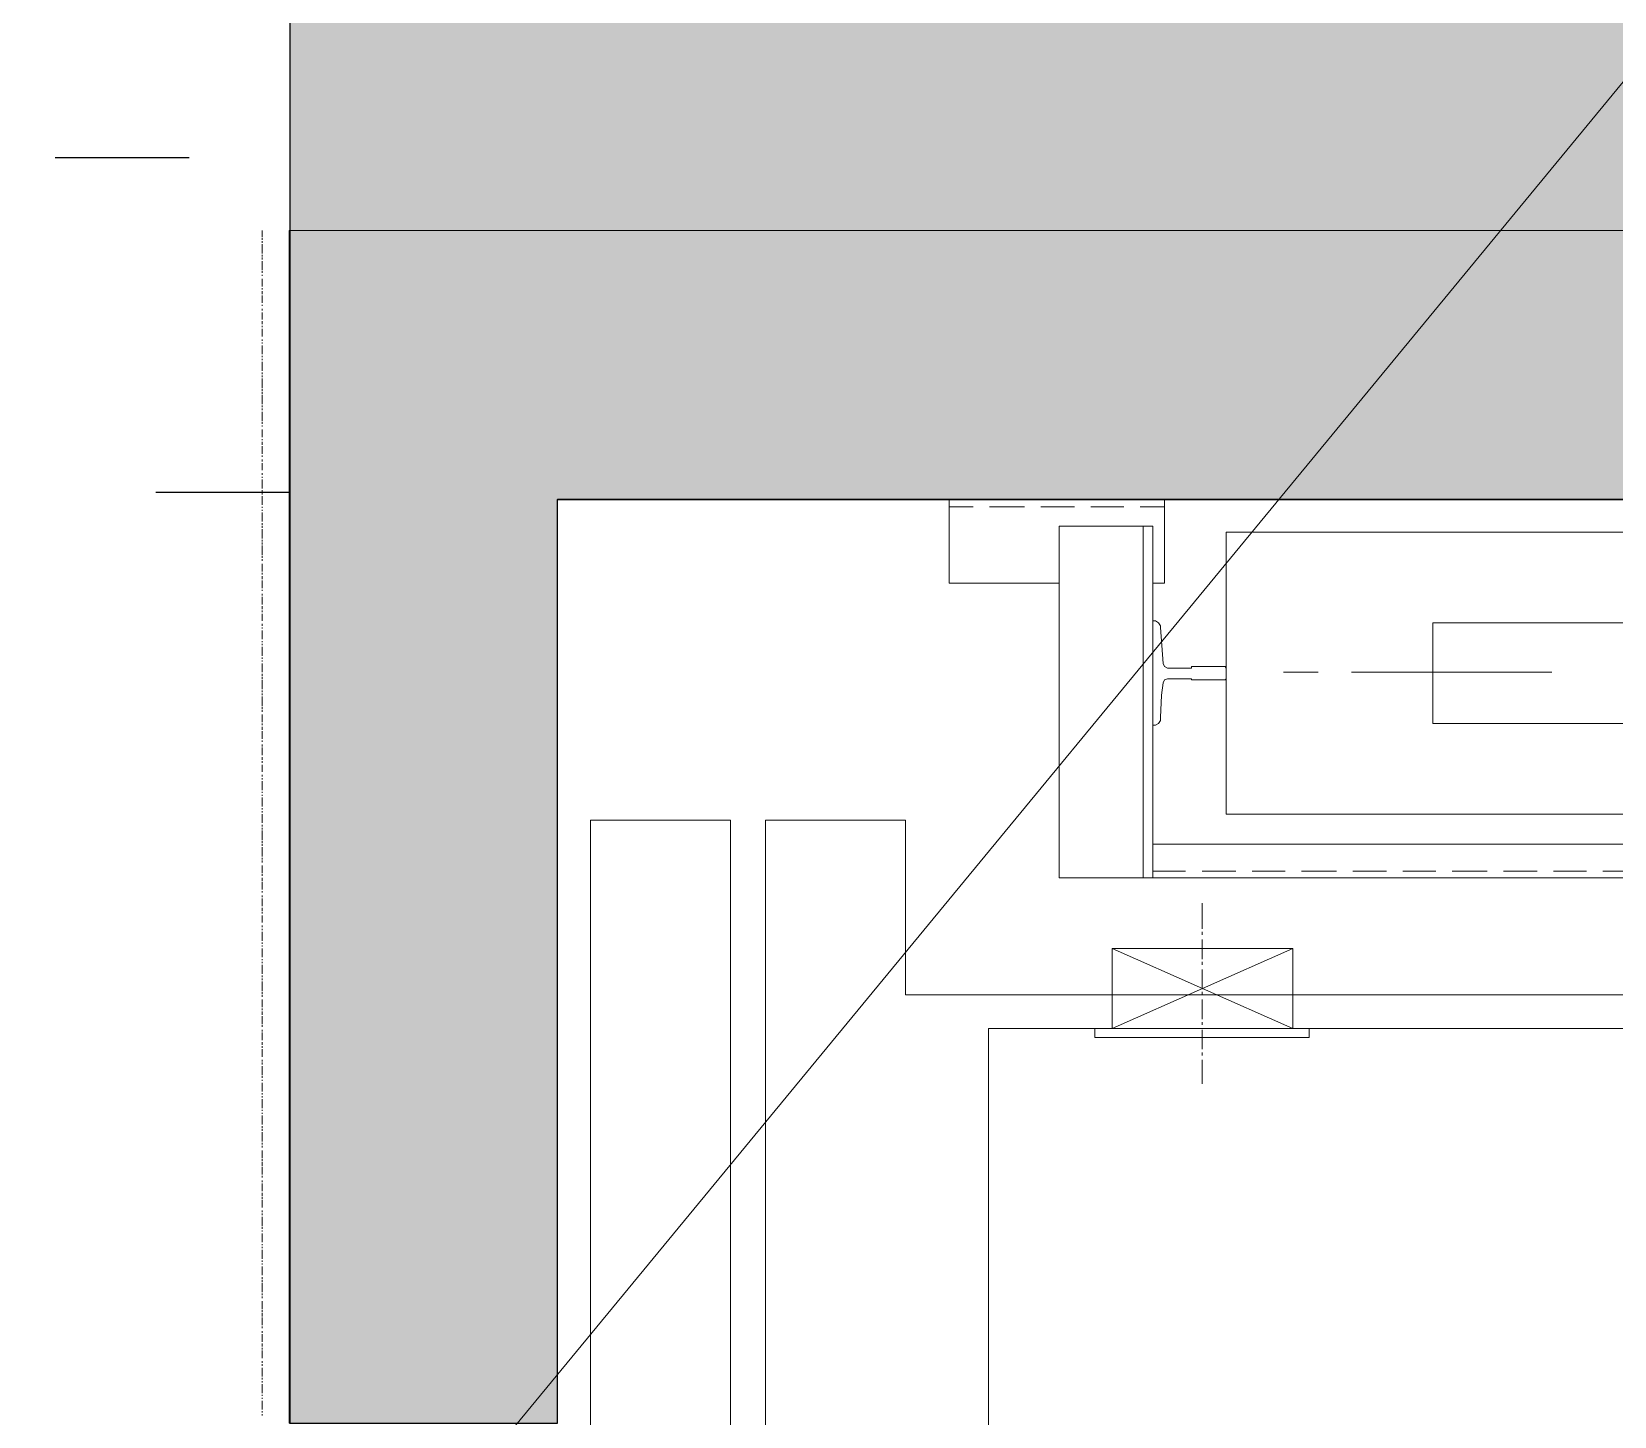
# Model space of a CAD drawing. Header units: metres. Extents: x -598 to 357, y -242 to 574.
# Drawn here: x -302.825 to -301.644, y 432.879 to 433.912 of the extents above; entities that cross this region are included whole.
import ezdxf

# ---------------------------------------------------------------- set-up
doc = ezdxf.new("R2010")
doc.units = ezdxf.units.M
doc.linetypes.add('Zxref_Eje_Pb$0$HIDDEN2', pattern=[0.1875, 0.125, -0.0625])
doc.layers.add('Muro Mamspoteria', color=5, linetype='Continuous', lineweight=9)
for name, color, linetype in [('xref_Nivel PB$0$Z-XREF', 7, 'Continuous'), ('Zxref_Eje_Pb$0$EJE-Viga', 8, 'Zxref_Eje_Pb$0$HIDDEN2'), ('ZXREF_ELEVADORES$0$E-Elevador', 1, 'Continuous'), ('ZXREF_ELEVADORES$0$Hatch Muro', 8, 'Continuous'), ('ZXREF_ELEVADORES$0$Muro Concreto', 6, 'Continuous')]:
    doc.layers.add(name, color=color, linetype=linetype)

# ---------------------------------------------------------------- blocks, each defined once
blk = doc.blocks.new('ZXREF_ELEVADORES$0$Elevores')
at = {"layer": 'ZXREF_ELEVADORES$0$E-Elevador', "color": 8, "linetype": 'Continuous', "lineweight": 20}
blk.add_lwpolyline([(2.25071, 0), (-2.25071, 0), (-2.25071, -2.40079), (-1.3608, -2.40079), (-1.3608, -2.25137), (-1.3608, -2.2004)], dxfattribs=at)
at = {"layer": 'ZXREF_ELEVADORES$0$E-Elevador', "linetype": 'Continuous', "lineweight": 20}
for points in [[(-1.3608, -2.2004), (-2.05032, -2.2004), (-2.05032, -0.2004), (-0.04988, -0.2004)], [(-1.68029, -0.25313), (-1.65524, -0.27774), (-1.65524, -1.87871)], [(-1.68029, -0.25313), (-1.68029, -1.94067)], [(-1.92551, -1.72709), (-1.92551, -1.70204), (-1.92419, -1.70116), (-1.91628, -1.70116), (-1.9154, -1.70204), (-1.9154, -1.72709)], [(-1.92419, -1.72797), (-1.92419, -1.72709), (-1.92551, -1.72709)], [(-1.92419, -1.74511), (-1.92419, -1.72797)], [(-1.9154, -1.72709), (-1.91628, -1.72709), (-1.91628, -1.72797)], [(-1.91628, -1.72797), (-1.91628, -1.74511)], [(-1.98748, -1.90815), (-2.05032, -1.90815), (-2.05032, -1.74731), (-1.98748, -1.74731)], [(-1.98748, -1.74731), (-1.98748, -1.7561), (-1.98748, -1.7561)], [(-1.95452, -1.75038), (-1.92771, -1.74819), (-1.92771, -1.74819)], [(-1.92771, -1.74819), (-1.92551, -1.74731), (-1.92419, -1.74511)], [(-1.91628, -1.74511), (-1.9154, -1.74731), (-1.91321, -1.74819)], [(-1.91321, -1.74819), (-1.90398, -1.74951)], [(-1.76774, -1.7561), (-1.76774, -1.82597), (-2.0301, -1.82597)], [(-2.0301, -1.7561), (-1.76774, -1.7561), (-1.76774, -1.7561)], [(-2.0301, -1.82597), (-2.0301, -1.7561)], [(-1.95452, -1.75038), (-1.95583, -1.75038), (-1.95803, -1.7517), (-1.95935, -1.7539)], [(-1.95935, -1.7539), (-1.95935, -1.7561), (-1.88156, -1.7561)], [(-1.88508, -1.75038), (-1.88728, -1.75038), (-1.90398, -1.74951)], [(-1.88156, -1.7539), (-1.88288, -1.7517), (-1.88508, -1.75038)], [(-1.88156, -1.7539), (-1.88156, -1.7561), (-1.88156, -1.7561)], [(-1.98748, -1.82597), (-1.98748, -1.90815)], [(-1.65524, -1.87871), (-1.2606, -1.87871)], [(-1.81081, -2.04526), (-1.81081, -1.94067), (-1.68029, -1.94067)], [(-1.81081, -2.04526), (-0.23006, -2.04526)], [(-1.81081, -2.07119), (-1.81081, -2.17579), (-1.28961, -2.17579)], [(-1.81081, -2.07119), (-0.18743, -2.07119)]]:
    blk.add_lwpolyline(points, dxfattribs=at)
for points in [[(-1.76774, -0.64469), (-1.79279, -0.64469), (-1.79279, -1.7561), (-1.76774, -1.7561)], [(-2.02571, -0.69963), (-1.81521, -0.69963), (-1.81521, -1.70116), (-2.02571, -1.70116)], [(-1.88288, -1.54691), (-1.88288, -1.22654), (-1.95803, -1.22654), (-1.95803, -1.54691)]]:
    blk.add_lwpolyline(points, close=True, dxfattribs=at)
at = {"layer": 'ZXREF_ELEVADORES$0$E-Elevador', "linetype": 'Continuous', "lineweight": 5}
for points in [[(-1.77258, -1.39398), (-1.77258, -1.41991)], [(-1.77258, -1.43221), (-1.77258, -1.45682)], [(-1.92112, -1.60756), (-1.92112, -1.45814)], [(-1.77258, -1.46913), (-1.77258, -1.49418)], [(-1.77258, -1.50648), (-1.77258, -1.53241)], [(-1.77258, -1.54472), (-1.77258, -1.56933)], [(-1.77258, -1.58163), (-1.77258, -1.60668)], [(-1.77258, -1.61898), (-1.77258, -1.64491)], [(-1.92112, -1.65854), (-1.92112, -1.63261)], [(-1.65524, -1.6392), (-1.64865, -1.6392), (-1.64865, -1.79917)], [(-1.65524, -1.79917), (-1.65524, -1.6392)], [(-1.71501, -1.65151), (-1.65524, -1.65151)], [(-1.65524, -1.65151), (-1.71501, -1.78642), (-1.71501, -1.78642)], [(-1.65524, -1.78642), (-1.71501, -1.65151), (-1.71501, -1.78642)], [(-1.77258, -1.65722), (-1.77258, -1.68183)], [(-1.77258, -1.69413), (-1.77258, -1.71918)], [(-1.74885, -1.71918), (-1.72951, -1.71918)], [(-1.72731, -1.71918), (-1.72512, -1.71918)], [(-1.7216, -1.71918), (-1.7071, -1.71918)], [(-1.7049, -1.71918), (-1.7027, -1.71918)], [(-1.69919, -1.71918), (-1.68468, -1.71918)], [(-1.68249, -1.71918), (-1.68029, -1.71918)], [(-1.67677, -1.71918), (-1.66227, -1.71918)], [(-1.66007, -1.71918), (-1.65788, -1.71918)], [(-1.65436, -1.71918), (-1.63986, -1.71918)], [(-1.63722, -1.71918), (-1.63503, -1.71918)], [(-1.63195, -1.71918), (-1.61393, -1.71918), (-1.61393, -1.71918)], [(-1.77258, -1.73149), (-1.77258, -1.7561), (-1.77258, -1.7561)], [(-2.04461, -1.76533), (-2.04461, -1.74731), (-2.04461, -1.74731)], [(-1.76774, -1.76313), (-2.0301, -1.76313)], [(-2.04461, -1.80224), (-2.04461, -1.77763)], [(-1.65524, -1.78642), (-1.71501, -1.78642)], [(-1.65524, -1.79917), (-1.64865, -1.79917)], [(-2.04461, -1.8396), (-2.04461, -1.81455)], [(-2.04461, -1.87783), (-2.04461, -1.8519)], [(-2.04461, -1.90815), (-2.04461, -1.89013)]]:
    blk.add_lwpolyline(points, dxfattribs=at)
at = {"layer": 'ZXREF_ELEVADORES$0$E-Elevador', "linetype": 'Continuous', "lineweight": 15}
for points in [[(-2.25071, -2.42101), (-2.24588, -2.42101)], [(-2.245, -2.42101), (-2.24368, -2.42101)], [(-2.2428, -2.42101), (-2.24149, -2.42101)], [(-2.24061, -2.42101), (-2.23358, -2.42101)], [(-2.2327, -2.42101), (-2.23138, -2.42101)], [(-2.2305, -2.42101), (-2.22918, -2.42101)], [(-2.22786, -2.42101), (-2.22127, -2.42101)], [(-2.22039, -2.42101), (-2.21907, -2.42101)], [(-2.21775, -2.42101), (-2.21688, -2.42101)], [(-2.21468, -2.42101), (-2.20897, -2.42101)], [(-2.20765, -2.42101), (-2.20677, -2.42101)], [(-2.20545, -2.42101), (-2.20325, -2.42101)], [(-2.20237, -2.42101), (-2.19666, -2.42101)], [(-2.19534, -2.42101), (-2.19446, -2.42101)], [(-2.19227, -2.42101), (-2.19095, -2.42101)], [(-2.18963, -2.42101), (-2.18436, -2.42101)], [(-2.18304, -2.42101), (-2.18084, -2.42101)], [(-2.17952, -2.42101), (-2.17864, -2.42101)], [(-2.17732, -2.42101), (-2.17161, -2.42101)], [(-2.16941, -2.42101), (-2.16853, -2.42101)], [(-2.16722, -2.42101), (-2.16634, -2.42101)], [(-2.16502, -2.42101), (-2.15843, -2.42101)], [(-2.15711, -2.42101), (-2.15623, -2.42101)], [(-2.15491, -2.42101), (-2.15403, -2.42101)], [(-2.15271, -2.42101), (-2.14612, -2.42101)], [(-2.1448, -2.42101), (-2.14348, -2.42101)], [(-2.14261, -2.42101), (-2.14129, -2.42101)], [(-2.14041, -2.42101), (-2.13338, -2.42101)], [(-2.1325, -2.42101), (-2.13118, -2.42101)], [(-2.1303, -2.42101), (-2.12898, -2.42101)], [(-2.1281, -2.42101), (-2.12107, -2.42101)], [(-2.12019, -2.42101), (-2.11887, -2.42101)], [(-2.118, -2.42101), (-2.11668, -2.42101)], [(-2.11536, -2.42101), (-2.10877, -2.42101)], [(-2.10789, -2.42101), (-2.10657, -2.42101)], [(-2.10525, -2.42101), (-2.10437, -2.42101)], [(-2.10218, -2.42101), (-2.09646, -2.42101)], [(-2.09514, -2.42101), (-2.09426, -2.42101)], [(-2.09295, -2.42101), (-2.09075, -2.42101)], [(-2.08987, -2.42101), (-2.08416, -2.42101)], [(-2.08284, -2.42101), (-2.08196, -2.42101)], [(-2.07976, -2.42101), (-2.07844, -2.42101)], [(-2.07713, -2.42101), (-2.07185, -2.42101)], [(-2.06966, -2.42101), (-2.06834, -2.42101)], [(-2.06702, -2.42101), (-2.06614, -2.42101)], [(-2.06482, -2.42101), (-2.05823, -2.42101)], [(-2.05691, -2.42101), (-2.05603, -2.42101)], [(-2.05471, -2.42101), (-2.05383, -2.42101)], [(-2.05252, -2.42101), (-2.04592, -2.42101)], [(-2.04461, -2.42101), (-2.04373, -2.42101)], [(-2.04241, -2.42101), (-2.04153, -2.42101)], [(-2.04021, -2.42101), (-2.03362, -2.42101)], [(-2.0323, -2.42101), (-2.03098, -2.42101)], [(-2.0301, -2.42101), (-2.02878, -2.42101)], [(-2.02791, -2.42101), (-2.02087, -2.42101)], [(-2.02, -2.42101), (-2.01868, -2.42101)], [(-2.0178, -2.42101), (-2.01648, -2.42101)], [(-2.0156, -2.42101), (-2.00857, -2.42101)], [(-2.00769, -2.42101), (-2.00637, -2.42101)], [(-2.00549, -2.42101), (-2.00417, -2.42101)], [(-2.00198, -2.42101), (-1.99626, -2.42101)], [(-1.99539, -2.42101), (-1.99407, -2.42101)], [(-1.99275, -2.42101), (-1.99055, -2.42101)], [(-1.98967, -2.42101), (-1.98396, -2.42101)], [(-1.98264, -2.42101), (-1.98176, -2.42101)], [(-1.97956, -2.42101), (-1.97825, -2.42101)], [(-1.97737, -2.42101), (-1.97165, -2.42101)], [(-1.97034, -2.42101), (-1.96814, -2.42101)], [(-1.96726, -2.42101), (-1.96594, -2.42101)], [(-1.96462, -2.42101), (-1.95935, -2.42101)], [(-1.95715, -2.42101), (-1.95583, -2.42101)], [(-1.95452, -2.42101), (-1.95364, -2.42101)], [(-1.95232, -2.42101), (-1.94573, -2.42101)], [(-1.94441, -2.42101), (-1.94353, -2.42101)], [(-1.94221, -2.42101), (-1.94133, -2.42101)], [(-1.94001, -2.42101), (-1.93342, -2.42101)], [(-1.9321, -2.42101), (-1.93122, -2.42101)], [(-1.92991, -2.42101), (-1.92903, -2.42101)], [(-1.92771, -2.42101), (-1.92112, -2.42101)], [(-1.9198, -2.42101), (-1.91848, -2.42101)], [(-1.9176, -2.42101), (-1.91628, -2.42101)], [(-1.9154, -2.42101), (-1.90837, -2.42101)], [(-1.90749, -2.42101), (-1.90617, -2.42101)], [(-1.9053, -2.42101), (-1.90398, -2.42101)], [(-1.9031, -2.42101), (-1.89607, -2.42101)], [(-1.89519, -2.42101), (-1.89387, -2.42101)], [(-1.89299, -2.42101), (-1.89167, -2.42101)], [(-1.88947, -2.42101), (-1.88376, -2.42101)], [(-1.88288, -2.42101), (-1.88156, -2.42101)], [(-1.88025, -2.42101), (-1.87805, -2.42101)], [(-1.87717, -2.42101), (-1.87146, -2.42101)], [(-1.87014, -2.42101), (-1.86926, -2.42101)], [(-1.86706, -2.42101), (-1.86574, -2.42101)], [(-1.86486, -2.42101), (-1.85915, -2.42101)], [(-1.85783, -2.42101), (-1.85564, -2.42101)], [(-1.85476, -2.42101), (-1.85344, -2.42101)], [(-1.85212, -2.42101), (-1.84685, -2.42101)], [(-1.84465, -2.42101), (-1.84333, -2.42101)], [(-1.84201, -2.42101), (-1.84113, -2.42101)], [(-1.83982, -2.42101), (-1.83322, -2.42101)], [(-1.83191, -2.42101), (-1.83103, -2.42101)], [(-1.82971, -2.42101), (-1.82883, -2.42101)], [(-1.82751, -2.42101), (-1.82092, -2.42101)], [(-1.8196, -2.42101), (-1.81872, -2.42101)], [(-1.8174, -2.42101), (-1.81652, -2.42101)], [(-1.81521, -2.42101), (-1.80861, -2.42101)], [(-1.8073, -2.42101), (-1.80598, -2.42101)], [(-1.8051, -2.42101), (-1.80378, -2.42101)], [(-1.8029, -2.42101), (-1.79587, -2.42101)], [(-1.79499, -2.42101), (-1.79367, -2.42101)], [(-1.79279, -2.42101), (-1.79147, -2.42101)], [(-1.7906, -2.42101), (-1.78356, -2.42101)], [(-1.78269, -2.42101), (-1.78137, -2.42101)], [(-1.78049, -2.42101), (-1.77917, -2.42101)], [(-1.77697, -2.42101), (-1.77126, -2.42101)], [(-1.77038, -2.42101), (-1.76906, -2.42101)], [(-1.76774, -2.42101), (-1.76555, -2.42101)], [(-1.76467, -2.42101), (-1.75895, -2.42101)], [(-1.75764, -2.42101), (-1.75676, -2.42101)], [(-1.75456, -2.42101), (-1.75324, -2.42101)], [(-1.75236, -2.42101), (-1.74665, -2.42101)], [(-1.74533, -2.42101), (-1.74313, -2.42101)], [(-1.74225, -2.42101), (-1.74094, -2.42101)], [(-1.73962, -2.42101), (-1.73434, -2.42101)], [(-1.73215, -2.42101), (-1.73083, -2.42101)], [(-1.72951, -2.42101), (-1.72863, -2.42101)], [(-1.72731, -2.42101), (-1.72072, -2.42101)], [(-1.7194, -2.42101), (-1.71852, -2.42101)], [(-1.71721, -2.42101), (-1.71633, -2.42101)], [(-1.71501, -2.42101), (-1.70842, -2.42101)], [(-1.7071, -2.42101), (-1.70622, -2.42101)], [(-1.7049, -2.42101), (-1.70402, -2.42101)], [(-1.7027, -2.42101), (-1.69611, -2.42101)], [(-1.69479, -2.42101), (-1.69347, -2.42101)], [(-1.6926, -2.42101), (-1.69128, -2.42101)], [(-1.6904, -2.42101), (-1.68337, -2.42101)], [(-1.68249, -2.42101), (-1.68117, -2.42101)], [(-1.68029, -2.42101), (-1.67897, -2.42101)], [(-1.67677, -2.42101), (-1.67106, -2.42101)], [(-1.67018, -2.42101), (-1.66886, -2.42101)], [(-1.66799, -2.42101), (-1.66535, -2.42101)], [(-1.66447, -2.42101), (-1.65876, -2.42101)], [(-1.65788, -2.42101), (-1.65656, -2.42101)], [(-1.65436, -2.42101), (-1.65304, -2.42101)], [(-1.65216, -2.42101), (-1.64645, -2.42101)], [(-1.64513, -2.42101), (-1.64294, -2.42101)], [(-1.64206, -2.42101), (-1.64074, -2.42101)], [(-1.63986, -2.42101), (-1.63415, -2.42101)], [(-1.63195, -2.42101), (-1.63063, -2.42101)], [(-1.62975, -2.42101), (-1.62843, -2.42101)], [(-1.62711, -2.42101), (-1.62052, -2.42101)], [(-1.61964, -2.42101), (-1.61833, -2.42101)], [(-1.61701, -2.42101), (-1.61613, -2.42101)], [(-1.61481, -2.42101), (-1.60822, -2.42101)], [(-1.6069, -2.42101), (-1.60602, -2.42101)], [(-1.6047, -2.42101), (-1.60382, -2.42101)], [(-1.6025, -2.42101), (-1.59591, -2.42101)], [(-1.59459, -2.42101), (-1.59372, -2.42101)], [(-1.5924, -2.42101), (-1.59152, -2.42101)], [(-1.5902, -2.42101), (-1.58361, -2.42101)], [(-1.58229, -2.42101), (-1.58097, -2.42101)], [(-1.58009, -2.42101), (-1.57877, -2.42101)], [(-1.57789, -2.42101), (-1.57086, -2.42101)], [(-1.56998, -2.42101), (-1.56867, -2.42101)], [(-1.56779, -2.42101), (-1.56647, -2.42101)], [(-1.56427, -2.42101), (-1.55856, -2.42101)], [(-1.55768, -2.42101), (-1.55636, -2.42101)], [(-1.55548, -2.42101), (-1.55285, -2.42101)], [(-1.55197, -2.42101), (-1.54625, -2.42101)], [(-1.54537, -2.42101), (-1.54406, -2.42101)], [(-1.54186, -2.42101), (-1.54054, -2.42101)], [(-1.53966, -2.42101), (-1.53395, -2.42101)], [(-1.53263, -2.42101), (-1.53043, -2.42101)], [(-1.52955, -2.42101), (-1.52824, -2.42101)], [(-1.52736, -2.42101), (-1.52164, -2.42101)], [(-1.51945, -2.42101), (-1.51813, -2.42101)], [(-1.51725, -2.42101), (-1.51593, -2.42101)], [(-1.51461, -2.42101), (-1.50802, -2.42101)], [(-1.50714, -2.42101), (-1.50582, -2.42101)], [(-1.5045, -2.42101), (-1.50363, -2.42101)], [(-1.50231, -2.42101), (-1.49572, -2.42101)], [(-1.4944, -2.42101), (-1.49352, -2.42101)], [(-1.4922, -2.42101), (-1.49132, -2.42101)], [(-1.49, -2.42101), (-1.48341, -2.42101)], [(-1.48209, -2.42101), (-1.48121, -2.42101)], [(-1.47989, -2.42101), (-1.47902, -2.42101)], [(-1.4777, -2.42101), (-1.47111, -2.42101)], [(-1.46979, -2.42101), (-1.46847, -2.42101)], [(-1.46759, -2.42101), (-1.46627, -2.42101)], [(-1.46539, -2.42101), (-1.45836, -2.42101)], [(-1.45748, -2.42101), (-1.45616, -2.42101)], [(-1.45528, -2.42101), (-1.45397, -2.42101)], [(-1.45177, -2.42101), (-1.44606, -2.42101)], [(-1.44518, -2.42101), (-1.44386, -2.42101)], [(-1.44298, -2.42101), (-1.44034, -2.42101)], [(-1.43946, -2.42101), (-1.43375, -2.42101)], [(-1.43287, -2.42101), (-1.43155, -2.42101)], [(-1.42936, -2.42101), (-1.42804, -2.42101)], [(-1.42716, -2.42101), (-1.42145, -2.42101)], [(-1.42013, -2.42101), (-1.41793, -2.42101)], [(-1.41705, -2.42101), (-1.41573, -2.42101)], [(-1.41485, -2.42101), (-1.40914, -2.42101)], [(-1.40694, -2.42101), (-1.40563, -2.42101)], [(-1.40475, -2.42101), (-1.40343, -2.42101)], [(-1.40211, -2.42101), (-1.39552, -2.42101)], [(-1.39464, -2.42101), (-1.39332, -2.42101)], [(-1.392, -2.42101), (-1.39112, -2.42101)], [(-1.3898, -2.42101), (-1.38321, -2.42101)], [(-1.38189, -2.42101), (-1.38102, -2.42101)], [(-1.3797, -2.42101), (-1.37882, -2.42101)], [(-1.3775, -2.42101), (-1.37091, -2.42101)], [(-1.36959, -2.42101), (-1.36871, -2.42101)], [(-1.36739, -2.42101), (-1.36651, -2.42101)]]:
    blk.add_lwpolyline(points, dxfattribs=at)
blk = doc.blocks.new('ZXREF_ELEVADORES')
at = {"layer": 'ZXREF_ELEVADORES$0$Hatch Muro', "true_color": 0xadddf7, "transparency": 33554495}
h = blk.add_hatch(color=141, dxfattribs=at)
h.dxf.hatch_style = 1
h.paths.add_polyline_path([(59.281, 36.8985), (56.881, 36.8985), (56.881, 35.6093), (57.081, 35.6093), (57.081, 36.2985), (59.081, 36.2985), (59.081, 32.1982), (57.081, 32.1982), (57.081, 32.8877), (56.881, 32.8877), (56.881, 31.9978), (59.281, 31.9978)])
at = {"layer": 'ZXREF_ELEVADORES$0$Muro Concreto'}
blk.add_lwpolyline([(56.881, 32.8877), (56.881, 31.9978), (59.281, 31.9978), (59.281, 36.8985), (56.881, 36.8985), (56.881, 35.6093), (57.081, 35.6093), (57.081, 36.2985), (59.081, 36.2985), (59.081, 32.1982), (57.081, 32.1982), (57.081, 32.8877)], close=True, dxfattribs=at)
at = {"layer": 'ZXREF_ELEVADORES$0$E-Elevador', "rotation": 270}
blk.add_blockref('ZXREF_ELEVADORES$0$Elevores', (59.2814, 34.2485), dxfattribs=at)
blk = doc.blocks.new('Zxref_Eje_Pb')
at = {"layer": 'Zxref_Eje_Pb$0$EJE-Viga', "ltscale": 0.75}
blk.add_lwpolyline([(56.881, 36.5537), (56.881, 36.3037), (54.706, 36.3037), (54.706, 36.5537)], close=True, dxfattribs=at)

msp = doc.modelspace()

# ---------------------------------------------------------------- block references
at = {"layer": 'xref_Nivel PB$0$Z-XREF'}
msp.add_blockref('ZXREF_ELEVADORES', (-359.5136, 397.2645), dxfattribs=at)

# ---------------------------------------------------------------- next in the draw order: block references
msp.add_blockref('Zxref_Eje_Pb', (-359.5136, 397.2645), dxfattribs=at)

# ---------------------------------------------------------------- next in the draw order: linework, layer by layer
at = {"layer": 'Muro Mamspoteria'}
msp.add_lwpolyline([(-345.6507, 380.5101), (-261.4415, 482.6101)], dxfattribs=at)
msp.add_circle((-306.5394, 472.2405), 101.758, dxfattribs=at)

doc.saveas('drawing.dxf')
